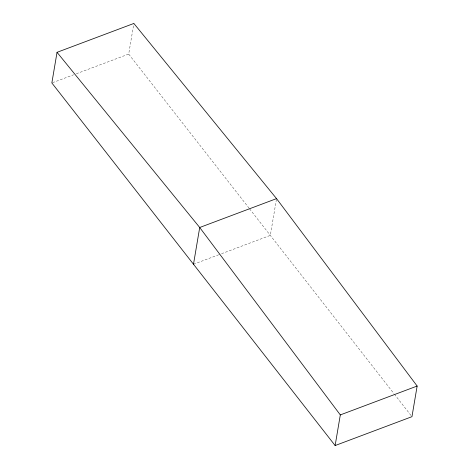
<?xml version="1.0" encoding="UTF-8"?>
<svg xmlns="http://www.w3.org/2000/svg" width="469" height="469" viewBox="0 0 469 469"><rect width="100%" height="100%" fill="white"/><g stroke="black" fill="none" stroke-linecap="round" stroke-linejoin="round"><path stroke-width="0.35" stroke-dasharray="2.35 1.76" d="M249.121 208.242L128.688 54.082L133.864 23.45M276.423 199.343L270.326 235.379L219.334 254.544M52.534 82.702L73.615 74.782M76.33 73.756L128.688 54.082M193.492 264.252L218.654 254.802M249.572 208.822L393.919 393.585M394.37 394.159L411.061 415.522"/><path stroke-width="0.7" d="M57.036 52.323L51.854 82.954L335.136 445.55L411.964 416.677L417.146 386.046L276.54 198.622L133.864 23.45L57.036 52.323L199.712 227.494L340.312 414.918L335.136 445.55M193.492 264.252L199.712 227.494L276.54 198.622M340.312 414.918L417.146 386.046"/></g></svg>
